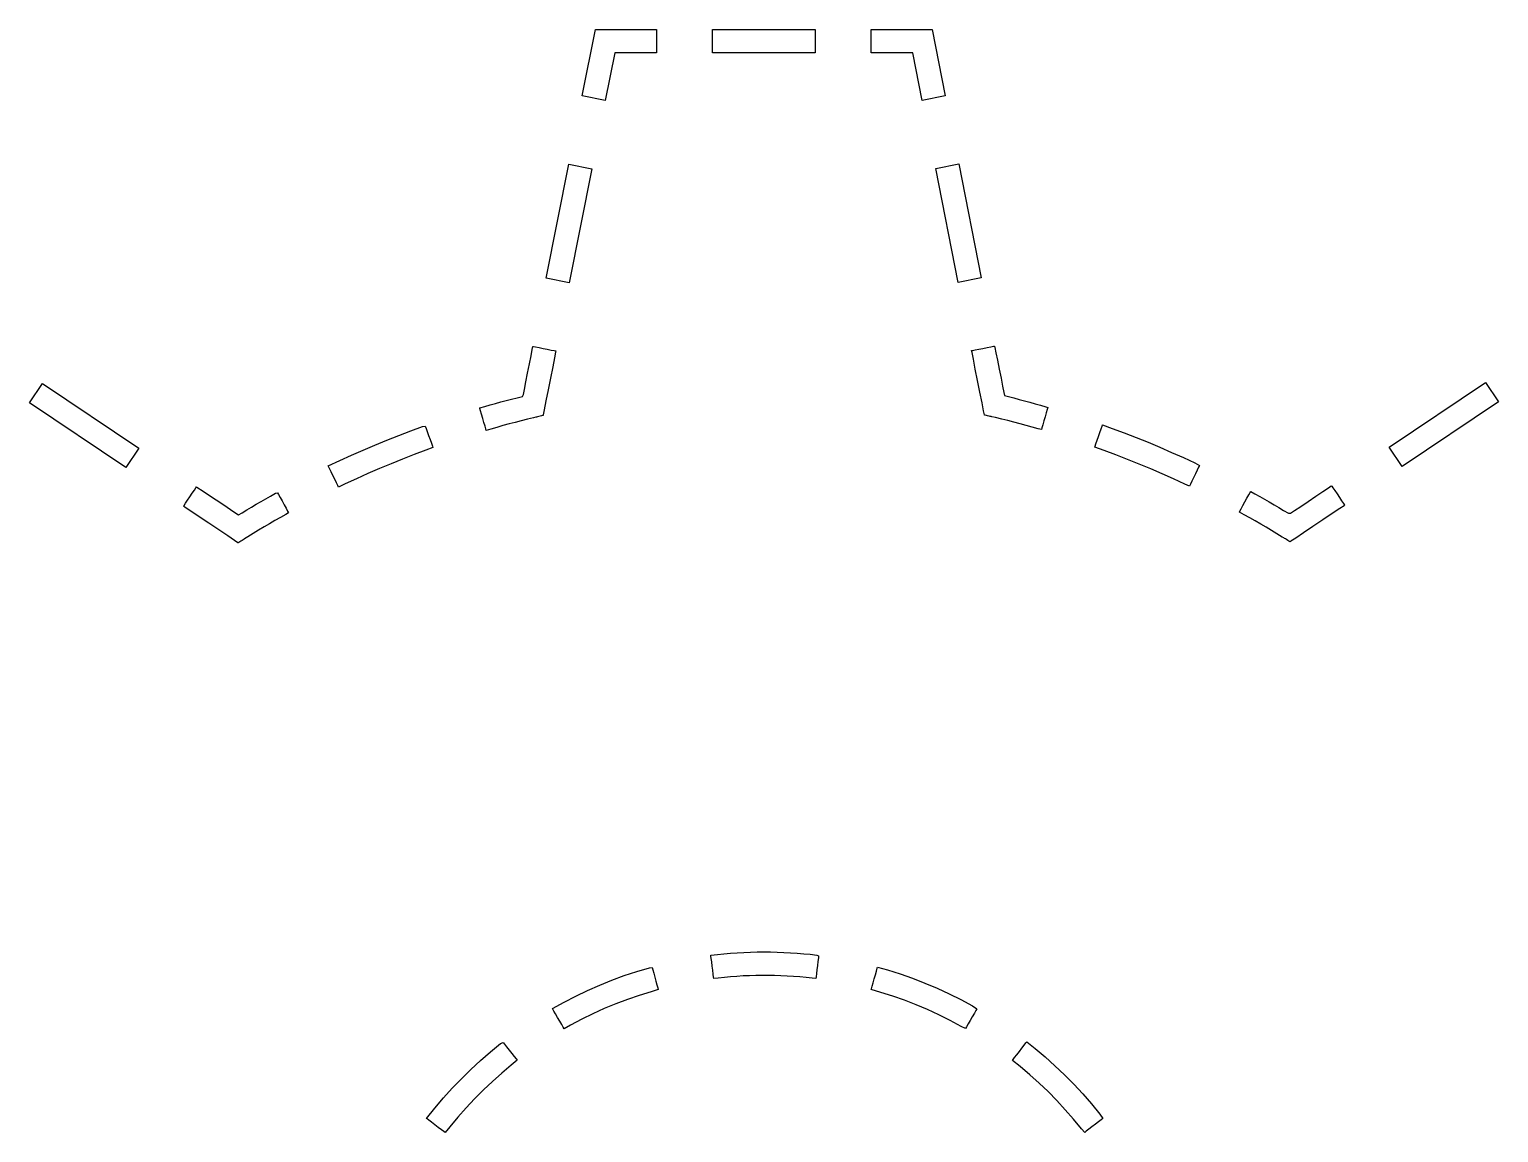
# Model space of a CAD drawing. Header units: metres. Extents: x 1626 to 2192, y 1756 to 2102.
# Drawn here: x 1669.05 to 1695.56, y 2039.92 to 2059.82 of the extents above; entities that cross this region are included whole.
import ezdxf

# ---------------------------------------------------------------- set-up
doc = ezdxf.new("R2010")
doc.units = ezdxf.units.M

msp = doc.modelspace()

# ---------------------------------------------------------------- linework, layer by layer
at = {"layer": 'COMPONENT0'}
for p, q in [((1679.028, 2058.62, 0), (1679.265, 2059.82, 0)), ((1679.265, 2059.82, 0), (1680.367, 2059.82, 0)), ((1680.367, 2059.82, 0), (1680.367, 2059.397, 0)), ((1681.375, 2059.397, 0), (1681.375, 2059.82, 0)), ((1681.375, 2059.82, 0), (1683.23, 2059.82, 0)), ((1683.23, 2059.82, 0), (1683.23, 2059.397, 0)), ((1684.238, 2059.397, 0), (1684.238, 2059.82, 0)), ((1684.238, 2059.82, 0), (1685.34, 2059.82, 0)), ((1685.34, 2059.82, 0), (1685.577, 2058.621, 0)), ((1679.613, 2059.397, 0), (1679.443, 2058.538, 0)), ((1680.367, 2059.397, 0), (1679.613, 2059.397, 0)), ((1683.23, 2059.397, 0), (1681.375, 2059.397, 0)), ((1684.992, 2059.397, 0), (1684.238, 2059.397, 0)), ((1685.161, 2058.539, 0), (1684.992, 2059.397, 0)), ((1679.443, 2058.538, 0), (1679.028, 2058.62, 0)), ((1685.577, 2058.621, 0), (1685.161, 2058.539, 0)), ((1678.379, 2055.331, 0), (1678.785, 2057.39, 0)), ((1678.785, 2057.39, 0), (1679.201, 2057.308, 0)), ((1685.404, 2057.312, 0), (1685.819, 2057.394, 0)), ((1685.819, 2057.394, 0), (1686.225, 2055.336, 0)), ((1679.201, 2057.308, 0), (1678.794, 2055.249, 0)), ((1685.81, 2055.254, 0), (1685.404, 2057.312, 0)), ((1678.794, 2055.249, 0), (1678.379, 2055.331, 0)), ((1686.225, 2055.336, 0), (1685.81, 2055.254, 0)), ((1678.074, 2053.786, 0), (1678.103, 2053.933, 0)), ((1678.103, 2053.933, 0), (1678.125, 2054.044, 0)), ((1678.125, 2054.044, 0), (1678.135, 2054.099, 0)), ((1678.135, 2054.099, 0), (1678.146, 2054.099, 0)), ((1678.146, 2054.099, 0), (1678.185, 2054.092, 0)), ((1678.185, 2054.092, 0), (1678.247, 2054.08, 0)), ((1678.247, 2054.08, 0), (1678.32, 2054.065, 0)), ((1678.32, 2054.065, 0), (1678.396, 2054.05, 0)), ((1678.396, 2054.05, 0), (1678.466, 2054.036, 0)), ((1678.466, 2054.036, 0), (1678.52, 2054.026, 0)), ((1678.527, 2053.898, 0), (1678.495, 2053.734, 0)), ((1678.52, 2054.026, 0), (1678.549, 2054.02, 0)), ((1678.547, 2054, 0), (1678.527, 2053.898, 0)), ((1678.549, 2054.02, 0), (1678.547, 2054, 0)), ((1686.052, 2054.027, 0), (1686.069, 2054.031, 0)), ((1686.06, 2053.99, 0), (1686.052, 2054.027, 0)), ((1686.083, 2053.87, 0), (1686.06, 2053.99, 0)), ((1686.069, 2054.031, 0), (1686.115, 2054.04, 0)), ((1686.115, 2054.04, 0), (1686.18, 2054.053, 0)), ((1686.18, 2054.053, 0), (1686.255, 2054.067, 0)), ((1686.255, 2054.067, 0), (1686.33, 2054.082, 0)), ((1686.33, 2054.082, 0), (1686.397, 2054.096, 0)), ((1686.397, 2054.096, 0), (1686.446, 2054.105, 0)), ((1686.446, 2054.105, 0), (1686.467, 2054.109, 0)), ((1686.467, 2054.109, 0), (1686.473, 2054.081, 0)), ((1686.473, 2054.081, 0), (1686.491, 2053.988, 0)), ((1686.491, 2053.988, 0), (1686.518, 2053.852, 0)), ((1678.041, 2053.622, 0), (1678.074, 2053.786, 0)), ((1678.495, 2053.734, 0), (1678.455, 2053.531, 0)), ((1686.118, 2053.694, 0), (1686.083, 2053.87, 0)), ((1686.159, 2053.486, 0), (1686.118, 2053.694, 0)), ((1686.518, 2053.852, 0), (1686.55, 2053.693, 0)), ((1686.55, 2053.693, 0), (1686.582, 2053.529, 0)), ((1669.053, 2053.085, 0), (1669.289, 2053.436, 0)), ((1669.289, 2053.436, 0), (1671.03, 2052.268, 0)), ((1677.983, 2053.326, 0), (1678.01, 2053.462, 0)), ((1678.01, 2053.462, 0), (1678.041, 2053.622, 0)), ((1678.455, 2053.531, 0), (1678.413, 2053.318, 0)), ((1686.201, 2053.274, 0), (1686.159, 2053.486, 0)), ((1686.582, 2053.529, 0), (1686.611, 2053.382, 0)), ((1686.611, 2053.382, 0), (1686.633, 2053.271, 0)), ((1693.582, 2052.284, 0), (1695.323, 2053.453, 0)), ((1695.323, 2053.453, 0), (1695.558, 2053.101, 0)), ((1677.464, 2053.075, 0), (1677.56, 2053.102, 0)), ((1677.56, 2053.102, 0), (1677.657, 2053.127, 0)), ((1677.657, 2053.127, 0), (1677.753, 2053.153, 0)), ((1677.753, 2053.153, 0), (1677.85, 2053.177, 0)), ((1677.85, 2053.177, 0), (1677.947, 2053.201, 0)), ((1677.947, 2053.201, 0), (1677.965, 2053.233, 0)), ((1677.965, 2053.233, 0), (1677.983, 2053.326, 0)), ((1678.373, 2053.119, 0), (1678.342, 2052.96, 0)), ((1678.413, 2053.318, 0), (1678.373, 2053.119, 0)), ((1686.239, 2053.083, 0), (1686.201, 2053.274, 0)), ((1686.633, 2053.271, 0), (1686.644, 2053.216, 0)), ((1686.644, 2053.216, 0), (1686.717, 2053.196, 0)), ((1686.717, 2053.196, 0), (1686.814, 2053.172, 0)), ((1686.814, 2053.172, 0), (1686.91, 2053.147, 0)), ((1686.91, 2053.147, 0), (1687.007, 2053.121, 0)), ((1687.007, 2053.121, 0), (1687.103, 2053.096, 0)), ((1687.103, 2053.096, 0), (1687.2, 2053.069, 0)), ((1695.558, 2053.101, 0), (1693.818, 2051.933, 0)), ((1670.795, 2051.916, 0), (1669.053, 2053.085, 0)), ((1677.177, 2052.993, 0), (1677.272, 2053.021, 0)), ((1677.181, 2052.98, 0), (1677.177, 2052.993, 0)), ((1677.193, 2052.939, 0), (1677.181, 2052.98, 0)), ((1677.211, 2052.877, 0), (1677.193, 2052.939, 0)), ((1677.232, 2052.804, 0), (1677.211, 2052.877, 0)), ((1677.272, 2053.021, 0), (1677.368, 2053.049, 0)), ((1677.368, 2053.049, 0), (1677.464, 2053.075, 0)), ((1678.222, 2052.832, 0), (1678.203, 2052.828, 0)), ((1678.245, 2052.838, 0), (1678.222, 2052.832, 0)), ((1678.269, 2052.844, 0), (1678.245, 2052.838, 0)), ((1678.292, 2052.849, 0), (1678.269, 2052.844, 0)), ((1678.31, 2052.853, 0), (1678.292, 2052.849, 0)), ((1678.32, 2052.856, 0), (1678.31, 2052.853, 0)), ((1678.324, 2052.869, 0), (1678.32, 2052.856, 0)), ((1678.342, 2052.96, 0), (1678.324, 2052.869, 0)), ((1686.267, 2052.939, 0), (1686.239, 2053.083, 0)), ((1686.281, 2052.868, 0), (1686.267, 2052.939, 0)), ((1686.285, 2052.864, 0), (1686.281, 2052.868, 0)), ((1686.298, 2052.861, 0), (1686.285, 2052.864, 0)), ((1686.317, 2052.857, 0), (1686.298, 2052.861, 0)), ((1686.34, 2052.851, 0), (1686.317, 2052.857, 0)), ((1686.365, 2052.845, 0), (1686.34, 2052.851, 0)), ((1686.387, 2052.84, 0), (1686.365, 2052.845, 0)), ((1686.404, 2052.836, 0), (1686.387, 2052.84, 0)), ((1686.414, 2052.834, 0), (1686.404, 2052.836, 0)), ((1686.483, 2052.817, 0), (1686.414, 2052.834, 0)), ((1687.2, 2053.069, 0), (1687.296, 2053.042, 0)), ((1687.296, 2053.042, 0), (1687.391, 2053.015, 0)), ((1687.378, 2052.834, 0), (1687.356, 2052.759, 0)), ((1687.398, 2052.905, 0), (1687.378, 2052.834, 0)), ((1687.391, 2053.015, 0), (1687.425, 2052.998, 0)), ((1687.415, 2052.962, 0), (1687.398, 2052.905, 0)), ((1687.425, 2052.998, 0), (1687.415, 2052.962, 0)), ((1675.717, 2052.496, 0), (1675.932, 2052.578, 0)), ((1675.932, 2052.578, 0), (1676.148, 2052.658, 0)), ((1676.148, 2052.658, 0), (1676.196, 2052.663, 0)), ((1676.196, 2052.663, 0), (1676.209, 2052.624, 0)), ((1676.209, 2052.624, 0), (1676.23, 2052.565, 0)), ((1676.23, 2052.565, 0), (1676.255, 2052.496, 0)), ((1677.254, 2052.73, 0), (1677.232, 2052.804, 0)), ((1677.274, 2052.664, 0), (1677.254, 2052.73, 0)), ((1677.289, 2052.613, 0), (1677.274, 2052.664, 0)), ((1677.296, 2052.588, 0), (1677.289, 2052.613, 0)), ((1677.378, 2052.611, 0), (1677.296, 2052.588, 0)), ((1677.487, 2052.642, 0), (1677.378, 2052.611, 0)), ((1677.597, 2052.673, 0), (1677.487, 2052.642, 0)), ((1677.707, 2052.703, 0), (1677.597, 2052.673, 0)), ((1677.817, 2052.732, 0), (1677.707, 2052.703, 0)), ((1677.927, 2052.76, 0), (1677.817, 2052.732, 0)), ((1678.038, 2052.788, 0), (1677.927, 2052.76, 0)), ((1678.148, 2052.815, 0), (1678.038, 2052.788, 0)), ((1678.192, 2052.825, 0), (1678.148, 2052.815, 0)), ((1678.203, 2052.828, 0), (1678.192, 2052.825, 0)), ((1686.594, 2052.79, 0), (1686.483, 2052.817, 0)), ((1686.704, 2052.763, 0), (1686.594, 2052.79, 0)), ((1686.815, 2052.734, 0), (1686.704, 2052.763, 0)), ((1686.925, 2052.705, 0), (1686.815, 2052.734, 0)), ((1687.035, 2052.675, 0), (1686.925, 2052.705, 0)), ((1687.145, 2052.645, 0), (1687.035, 2052.675, 0)), ((1687.254, 2052.614, 0), (1687.145, 2052.645, 0)), ((1687.31, 2052.602, 0), (1687.254, 2052.614, 0)), ((1687.319, 2052.634, 0), (1687.31, 2052.602, 0)), ((1687.336, 2052.69, 0), (1687.319, 2052.634, 0)), ((1687.356, 2052.759, 0), (1687.336, 2052.69, 0)), ((1688.367, 2052.551, 0), (1688.389, 2052.615, 0)), ((1688.389, 2052.615, 0), (1688.406, 2052.663, 0)), ((1688.406, 2052.663, 0), (1688.414, 2052.685, 0)), ((1688.414, 2052.685, 0), (1688.588, 2052.623, 0)), ((1688.588, 2052.623, 0), (1688.804, 2052.542, 0)), ((1675.075, 2052.232, 0), (1675.288, 2052.323, 0)), ((1675.288, 2052.323, 0), (1675.502, 2052.411, 0)), ((1675.502, 2052.411, 0), (1675.717, 2052.496, 0)), ((1676.255, 2052.496, 0), (1676.281, 2052.423, 0)), ((1676.281, 2052.423, 0), (1676.305, 2052.357, 0)), ((1676.305, 2052.357, 0), (1676.323, 2052.305, 0)), ((1676.323, 2052.305, 0), (1676.333, 2052.277, 0)), ((1688.273, 2052.287, 0), (1688.279, 2052.303, 0)), ((1688.279, 2052.303, 0), (1688.294, 2052.346, 0)), ((1688.294, 2052.346, 0), (1688.316, 2052.408, 0)), ((1688.316, 2052.408, 0), (1688.341, 2052.479, 0)), ((1688.341, 2052.479, 0), (1688.367, 2052.551, 0)), ((1688.804, 2052.542, 0), (1689.02, 2052.459, 0)), ((1689.02, 2052.459, 0), (1689.234, 2052.372, 0)), ((1689.234, 2052.372, 0), (1689.448, 2052.283, 0)), ((1671.03, 2052.268, 0), (1670.795, 2051.916, 0)), ((1674.446, 2051.945, 0), (1674.654, 2052.043, 0)), ((1674.654, 2052.043, 0), (1674.864, 2052.139, 0)), ((1674.864, 2052.139, 0), (1675.075, 2052.232, 0)), ((1675.786, 2052.068, 0), (1675.577, 2051.984, 0)), ((1675.996, 2052.15, 0), (1675.786, 2052.068, 0)), ((1676.207, 2052.229, 0), (1675.996, 2052.15, 0)), ((1676.333, 2052.277, 0), (1676.207, 2052.229, 0)), ((1688.442, 2052.226, 0), (1688.273, 2052.287, 0)), ((1688.654, 2052.147, 0), (1688.442, 2052.226, 0)), ((1688.864, 2052.065, 0), (1688.654, 2052.147, 0)), ((1689.074, 2051.98, 0), (1688.864, 2052.065, 0)), ((1689.448, 2052.283, 0), (1689.66, 2052.191, 0)), ((1689.66, 2052.191, 0), (1689.871, 2052.096, 0)), ((1689.871, 2052.096, 0), (1690.08, 2052, 0)), ((1693.818, 2051.933, 0), (1693.582, 2052.284, 0)), ((1674.451, 2051.934, 0), (1674.446, 2051.945, 0)), ((1674.469, 2051.897, 0), (1674.451, 2051.934, 0)), ((1674.495, 2051.841, 0), (1674.469, 2051.897, 0)), ((1674.528, 2051.775, 0), (1674.495, 2051.841, 0)), ((1674.561, 2051.705, 0), (1674.528, 2051.775, 0)), ((1675.161, 2051.808, 0), (1674.955, 2051.715, 0)), ((1675.368, 2051.897, 0), (1675.161, 2051.808, 0)), ((1675.577, 2051.984, 0), (1675.368, 2051.897, 0)), ((1689.282, 2051.893, 0), (1689.074, 2051.98, 0)), ((1689.489, 2051.804, 0), (1689.282, 2051.893, 0)), ((1689.695, 2051.711, 0), (1689.489, 2051.804, 0)), ((1690.089, 2051.804, 0), (1690.055, 2051.734, 0)), ((1690.08, 2052, 0), (1690.16, 2051.954, 0)), ((1690.12, 2051.869, 0), (1690.089, 2051.804, 0)), ((1690.145, 2051.922, 0), (1690.12, 2051.869, 0)), ((1690.16, 2051.954, 0), (1690.145, 2051.922, 0)), ((1671.991, 2051.455, 0), (1672.029, 2051.511, 0)), ((1672.029, 2051.511, 0), (1672.056, 2051.553, 0)), ((1672.056, 2051.553, 0), (1672.069, 2051.571, 0)), ((1672.069, 2051.571, 0), (1672.093, 2051.554, 0)), ((1672.093, 2051.554, 0), (1672.171, 2051.502, 0)), ((1674.591, 2051.642, 0), (1674.561, 2051.705, 0)), ((1674.615, 2051.593, 0), (1674.591, 2051.642, 0)), ((1674.628, 2051.566, 0), (1674.615, 2051.593, 0)), ((1674.751, 2051.621, 0), (1674.628, 2051.566, 0)), ((1674.955, 2051.715, 0), (1674.751, 2051.621, 0)), ((1689.9, 2051.617, 0), (1689.695, 2051.711, 0)), ((1689.984, 2051.584, 0), (1689.9, 2051.617, 0)), ((1689.999, 2051.616, 0), (1689.984, 2051.584, 0)), ((1690.024, 2051.669, 0), (1689.999, 2051.616, 0)), ((1690.055, 2051.734, 0), (1690.024, 2051.669, 0)), ((1692.388, 2051.483, 0), (1692.487, 2051.549, 0)), ((1692.487, 2051.549, 0), (1692.54, 2051.585, 0)), ((1692.54, 2051.585, 0), (1692.548, 2051.582, 0)), ((1692.548, 2051.582, 0), (1692.569, 2051.552, 0)), ((1692.569, 2051.552, 0), (1692.602, 2051.502, 0)), ((1671.843, 2051.234, 0), (1671.869, 2051.273, 0)), ((1671.869, 2051.273, 0), (1671.906, 2051.328, 0)), ((1671.906, 2051.328, 0), (1671.948, 2051.391, 0)), ((1671.948, 2051.391, 0), (1671.991, 2051.455, 0)), ((1672.171, 2051.502, 0), (1672.286, 2051.425, 0)), ((1672.286, 2051.425, 0), (1672.421, 2051.334, 0)), ((1672.421, 2051.334, 0), (1672.56, 2051.242, 0)), ((1672.56, 2051.242, 0), (1672.684, 2051.158, 0)), ((1673.061, 2051.204, 0), (1673.147, 2051.254, 0)), ((1673.147, 2051.254, 0), (1673.233, 2051.304, 0)), ((1673.233, 2051.304, 0), (1673.319, 2051.354, 0)), ((1673.319, 2051.354, 0), (1673.406, 2051.403, 0)), ((1673.406, 2051.403, 0), (1673.493, 2051.452, 0)), ((1673.493, 2051.452, 0), (1673.529, 2051.463, 0)), ((1673.529, 2051.463, 0), (1673.547, 2051.431, 0)), ((1673.547, 2051.431, 0), (1673.576, 2051.379, 0)), ((1673.576, 2051.379, 0), (1673.611, 2051.314, 0)), ((1673.611, 2051.314, 0), (1673.649, 2051.246, 0)), ((1673.649, 2051.246, 0), (1673.684, 2051.183, 0)), ((1690.945, 2051.23, 0), (1690.982, 2051.296, 0)), ((1690.982, 2051.296, 0), (1691.019, 2051.364, 0)), ((1691.019, 2051.364, 0), (1691.052, 2051.423, 0)), ((1691.052, 2051.423, 0), (1691.076, 2051.467, 0)), ((1691.076, 2051.467, 0), (1691.086, 2051.486, 0)), ((1691.086, 2051.486, 0), (1691.162, 2051.444, 0)), ((1691.162, 2051.444, 0), (1691.249, 2051.395, 0)), ((1691.249, 2051.395, 0), (1691.336, 2051.346, 0)), ((1691.336, 2051.346, 0), (1691.422, 2051.297, 0)), ((1691.422, 2051.297, 0), (1691.509, 2051.246, 0)), ((1691.509, 2051.246, 0), (1691.595, 2051.196, 0)), ((1691.989, 2051.215, 0), (1692.122, 2051.305, 0)), ((1692.122, 2051.305, 0), (1692.261, 2051.398, 0)), ((1692.261, 2051.398, 0), (1692.388, 2051.483, 0)), ((1692.602, 2051.502, 0), (1692.643, 2051.441, 0)), ((1692.643, 2051.441, 0), (1692.687, 2051.376, 0)), ((1692.687, 2051.376, 0), (1692.727, 2051.316, 0)), ((1692.727, 2051.316, 0), (1692.759, 2051.268, 0)), ((1692.759, 2051.268, 0), (1692.778, 2051.24, 0)), ((1692.778, 2051.24, 0), (1692.77, 2051.229, 0)), ((1671.833, 2051.219, 0), (1671.843, 2051.234, 0)), ((1671.865, 2051.198, 0), (1671.833, 2051.219, 0)), ((1671.966, 2051.13, 0), (1671.865, 2051.198, 0)), ((1672.115, 2051.03, 0), (1671.966, 2051.13, 0)), ((1672.291, 2050.912, 0), (1672.115, 2051.03, 0)), ((1672.684, 2051.158, 0), (1672.778, 2051.095, 0)), ((1672.778, 2051.095, 0), (1672.824, 2051.064, 0)), ((1672.824, 2051.064, 0), (1672.89, 2051.101, 0)), ((1672.89, 2051.101, 0), (1672.975, 2051.153, 0)), ((1672.975, 2051.153, 0), (1673.061, 2051.204, 0)), ((1673.582, 2051.016, 0), (1673.483, 2050.96, 0)), ((1673.681, 2051.072, 0), (1673.582, 2051.016, 0)), ((1673.728, 2051.103, 0), (1673.681, 2051.072, 0)), ((1673.684, 2051.183, 0), (1673.712, 2051.132, 0)), ((1673.712, 2051.132, 0), (1673.728, 2051.103, 0)), ((1690.882, 2051.115, 0), (1690.891, 2051.131, 0)), ((1690.969, 2051.067, 0), (1690.882, 2051.115, 0)), ((1690.891, 2051.131, 0), (1690.913, 2051.172, 0)), ((1690.913, 2051.172, 0), (1690.945, 2051.23, 0)), ((1691.068, 2051.011, 0), (1690.969, 2051.067, 0)), ((1691.167, 2050.955, 0), (1691.068, 2051.011, 0)), ((1691.595, 2051.196, 0), (1691.68, 2051.144, 0)), ((1691.68, 2051.144, 0), (1691.766, 2051.093, 0)), ((1691.766, 2051.093, 0), (1691.805, 2051.092, 0)), ((1691.805, 2051.092, 0), (1691.877, 2051.14, 0)), ((1691.877, 2051.14, 0), (1691.989, 2051.215, 0)), ((1692.558, 2051.088, 0), (1692.39, 2050.975, 0)), ((1692.692, 2051.177, 0), (1692.558, 2051.088, 0)), ((1692.77, 2051.229, 0), (1692.692, 2051.177, 0)), ((1672.471, 2050.791, 0), (1672.291, 2050.912, 0)), ((1672.633, 2050.683, 0), (1672.471, 2050.791, 0)), ((1673.09, 2050.728, 0), (1672.994, 2050.668, 0)), ((1673.188, 2050.787, 0), (1673.09, 2050.728, 0)), ((1673.286, 2050.845, 0), (1673.188, 2050.787, 0)), ((1673.384, 2050.903, 0), (1673.286, 2050.845, 0)), ((1673.483, 2050.96, 0), (1673.384, 2050.903, 0)), ((1691.266, 2050.898, 0), (1691.167, 2050.955, 0)), ((1691.364, 2050.84, 0), (1691.266, 2050.898, 0)), ((1691.462, 2050.782, 0), (1691.364, 2050.84, 0)), ((1691.56, 2050.723, 0), (1691.462, 2050.782, 0)), ((1691.656, 2050.663, 0), (1691.56, 2050.723, 0)), ((1692.038, 2050.739, 0), (1691.899, 2050.645, 0)), ((1692.209, 2050.853, 0), (1692.038, 2050.739, 0)), ((1692.39, 2050.975, 0), (1692.209, 2050.853, 0)), ((1672.755, 2050.601, 0), (1672.633, 2050.683, 0)), ((1672.815, 2050.561, 0), (1672.755, 2050.601, 0)), ((1672.82, 2050.561, 0), (1672.815, 2050.561, 0)), ((1672.831, 2050.567, 0), (1672.82, 2050.561, 0)), ((1672.848, 2050.578, 0), (1672.831, 2050.567, 0)), ((1672.869, 2050.591, 0), (1672.848, 2050.578, 0)), ((1672.89, 2050.604, 0), (1672.869, 2050.591, 0)), ((1672.91, 2050.616, 0), (1672.89, 2050.604, 0)), ((1672.925, 2050.626, 0), (1672.91, 2050.616, 0)), ((1672.933, 2050.631, 0), (1672.925, 2050.626, 0)), ((1672.994, 2050.668, 0), (1672.933, 2050.631, 0)), ((1691.683, 2050.647, 0), (1691.656, 2050.663, 0)), ((1691.694, 2050.64, 0), (1691.683, 2050.647, 0)), ((1691.711, 2050.629, 0), (1691.694, 2050.64, 0)), ((1691.732, 2050.617, 0), (1691.711, 2050.629, 0)), ((1691.753, 2050.603, 0), (1691.732, 2050.617, 0)), ((1691.773, 2050.591, 0), (1691.753, 2050.603, 0)), ((1691.788, 2050.582, 0), (1691.773, 2050.591, 0)), ((1691.796, 2050.577, 0), (1691.788, 2050.582, 0)), ((1691.813, 2050.588, 0), (1691.796, 2050.577, 0)), ((1691.899, 2050.645, 0), (1691.813, 2050.588, 0)), ((1681.347, 2043.119, 0), (1681.465, 2043.133, 0)), ((1681.348, 2043.106, 0), (1681.347, 2043.119, 0)), ((1681.354, 2043.063, 0), (1681.348, 2043.106, 0)), ((1681.362, 2043, 0), (1681.354, 2043.063, 0)), ((1681.465, 2043.133, 0), (1681.584, 2043.145, 0)), ((1681.584, 2043.145, 0), (1681.703, 2043.155, 0)), ((1681.703, 2043.155, 0), (1681.823, 2043.164, 0)), ((1681.823, 2043.164, 0), (1681.943, 2043.171, 0)), ((1681.943, 2043.171, 0), (1682.063, 2043.176, 0)), ((1682.063, 2043.176, 0), (1682.183, 2043.179, 0)), ((1682.183, 2043.179, 0), (1682.303, 2043.18, 0)), ((1682.303, 2043.18, 0), (1682.423, 2043.179, 0)), ((1682.423, 2043.179, 0), (1682.543, 2043.177, 0)), ((1682.543, 2043.177, 0), (1682.663, 2043.172, 0)), ((1682.663, 2043.172, 0), (1682.783, 2043.166, 0)), ((1682.783, 2043.166, 0), (1682.902, 2043.158, 0)), ((1682.902, 2043.158, 0), (1683.022, 2043.148, 0)), ((1683.022, 2043.148, 0), (1683.141, 2043.137, 0)), ((1683.141, 2043.137, 0), (1683.259, 2043.123, 0)), ((1683.259, 2043.123, 0), (1683.292, 2043.11, 0)), ((1683.287, 2043.071, 0), (1683.279, 2043.01, 0)), ((1683.292, 2043.11, 0), (1683.287, 2043.071, 0)), ((1679.786, 2042.753, 0), (1680.012, 2042.828, 0)), ((1680.012, 2042.828, 0), (1680.24, 2042.895, 0)), ((1680.24, 2042.895, 0), (1680.289, 2042.897, 0)), ((1680.289, 2042.897, 0), (1680.299, 2042.858, 0)), ((1680.299, 2042.858, 0), (1680.316, 2042.798, 0)), ((1680.316, 2042.798, 0), (1680.335, 2042.726, 0)), ((1681.371, 2042.925, 0), (1681.362, 2043, 0)), ((1681.381, 2042.849, 0), (1681.371, 2042.925, 0)), ((1681.39, 2042.78, 0), (1681.381, 2042.849, 0)), ((1681.396, 2042.727, 0), (1681.39, 2042.78, 0)), ((1683.251, 2042.789, 0), (1683.244, 2042.733, 0)), ((1683.26, 2042.86, 0), (1683.251, 2042.789, 0)), ((1683.27, 2042.936, 0), (1683.26, 2042.86, 0)), ((1683.279, 2043.01, 0), (1683.27, 2042.936, 0)), ((1684.295, 2042.697, 0), (1684.315, 2042.77, 0)), ((1684.315, 2042.77, 0), (1684.333, 2042.836, 0)), ((1684.333, 2042.836, 0), (1684.347, 2042.885, 0)), ((1684.347, 2042.885, 0), (1684.353, 2042.908, 0)), ((1684.353, 2042.908, 0), (1684.536, 2042.856, 0)), ((1684.536, 2042.856, 0), (1684.763, 2042.784, 0)), ((1684.763, 2042.784, 0), (1684.987, 2042.705, 0)), ((1679.124, 2042.487, 0), (1679.342, 2042.582, 0)), ((1679.342, 2042.582, 0), (1679.563, 2042.671, 0)), ((1679.563, 2042.671, 0), (1679.786, 2042.753, 0)), ((1680.397, 2042.502, 0), (1680.268, 2042.463, 0)), ((1680.335, 2042.726, 0), (1680.356, 2042.652, 0)), ((1680.356, 2042.652, 0), (1680.374, 2042.584, 0)), ((1680.374, 2042.584, 0), (1680.389, 2042.531, 0)), ((1680.389, 2042.531, 0), (1680.397, 2042.502, 0)), ((1681.4, 2042.7, 0), (1681.396, 2042.727, 0)), ((1681.48, 2042.709, 0), (1681.4, 2042.7, 0)), ((1681.592, 2042.721, 0), (1681.48, 2042.709, 0)), ((1681.704, 2042.731, 0), (1681.592, 2042.721, 0)), ((1681.817, 2042.739, 0), (1681.704, 2042.731, 0)), ((1681.931, 2042.746, 0), (1681.817, 2042.739, 0)), ((1682.044, 2042.751, 0), (1681.931, 2042.746, 0)), ((1682.158, 2042.755, 0), (1682.044, 2042.751, 0)), ((1682.271, 2042.756, 0), (1682.158, 2042.755, 0)), ((1682.385, 2042.756, 0), (1682.271, 2042.756, 0)), ((1682.498, 2042.754, 0), (1682.385, 2042.756, 0)), ((1682.612, 2042.751, 0), (1682.498, 2042.754, 0)), ((1682.725, 2042.745, 0), (1682.612, 2042.751, 0)), ((1682.838, 2042.738, 0), (1682.725, 2042.745, 0)), ((1682.951, 2042.729, 0), (1682.838, 2042.738, 0)), ((1683.064, 2042.719, 0), (1682.951, 2042.729, 0)), ((1683.176, 2042.707, 0), (1683.064, 2042.719, 0)), ((1683.24, 2042.702, 0), (1683.176, 2042.707, 0)), ((1683.244, 2042.733, 0), (1683.24, 2042.702, 0)), ((1684.241, 2042.5, 0), (1684.246, 2042.517, 0)), ((1684.414, 2042.45, 0), (1684.241, 2042.5, 0)), ((1684.246, 2042.517, 0), (1684.258, 2042.561, 0)), ((1684.258, 2042.561, 0), (1684.275, 2042.624, 0)), ((1684.275, 2042.624, 0), (1684.295, 2042.697, 0)), ((1684.987, 2042.705, 0), (1685.209, 2042.619, 0)), ((1685.209, 2042.619, 0), (1685.428, 2042.526, 0)), ((1685.428, 2042.526, 0), (1685.645, 2042.427, 0)), ((1678.489, 2042.16, 0), (1678.698, 2042.275, 0)), ((1678.698, 2042.275, 0), (1678.909, 2042.384, 0)), ((1678.909, 2042.384, 0), (1679.124, 2042.487, 0)), ((1679.631, 2042.243, 0), (1679.423, 2042.157, 0)), ((1679.841, 2042.323, 0), (1679.631, 2042.243, 0)), ((1680.053, 2042.396, 0), (1679.841, 2042.323, 0)), ((1680.268, 2042.463, 0), (1680.053, 2042.396, 0)), ((1684.629, 2042.382, 0), (1684.414, 2042.45, 0)), ((1684.841, 2042.308, 0), (1684.629, 2042.382, 0)), ((1685.05, 2042.227, 0), (1684.841, 2042.308, 0)), ((1685.645, 2042.427, 0), (1685.858, 2042.32, 0)), ((1685.858, 2042.32, 0), (1686.068, 2042.207, 0)), ((1678.495, 2042.15, 0), (1678.489, 2042.16, 0)), ((1678.515, 2042.114, 0), (1678.495, 2042.15, 0)), ((1678.546, 2042.061, 0), (1678.515, 2042.114, 0)), ((1678.583, 2041.996, 0), (1678.546, 2042.061, 0)), ((1678.621, 2041.93, 0), (1678.583, 2041.996, 0)), ((1679.017, 2041.965, 0), (1678.818, 2041.859, 0)), ((1679.219, 2042.064, 0), (1679.017, 2041.965, 0)), ((1679.423, 2042.157, 0), (1679.219, 2042.064, 0)), ((1685.257, 2042.139, 0), (1685.05, 2042.227, 0)), ((1685.462, 2042.045, 0), (1685.257, 2042.139, 0)), ((1685.663, 2041.944, 0), (1685.462, 2042.045, 0)), ((1686.064, 2042.01, 0), (1686.026, 2041.943, 0)), ((1686.101, 2042.073, 0), (1686.064, 2042.01, 0)), ((1686.068, 2042.207, 0), (1686.147, 2042.155, 0)), ((1686.13, 2042.124, 0), (1686.101, 2042.073, 0)), ((1686.147, 2042.155, 0), (1686.13, 2042.124, 0)), ((1678.657, 2041.869, 0), (1678.621, 2041.93, 0)), ((1678.684, 2041.821, 0), (1678.657, 2041.869, 0)), ((1678.699, 2041.795, 0), (1678.684, 2041.821, 0)), ((1678.818, 2041.859, 0), (1678.699, 2041.795, 0)), ((1685.861, 2041.838, 0), (1685.663, 2041.944, 0)), ((1685.943, 2041.799, 0), (1685.861, 2041.838, 0)), ((1685.961, 2041.83, 0), (1685.943, 2041.799, 0)), ((1685.99, 2041.881, 0), (1685.961, 2041.83, 0)), ((1686.026, 2041.943, 0), (1685.99, 2041.881, 0)), ((1677.371, 2041.377, 0), (1677.555, 2041.528, 0)), ((1677.555, 2041.528, 0), (1677.6, 2041.548, 0)), ((1677.6, 2041.548, 0), (1677.625, 2041.516, 0)), ((1677.625, 2041.516, 0), (1677.663, 2041.467, 0)), ((1677.663, 2041.467, 0), (1677.709, 2041.408, 0)), ((1686.913, 2041.385, 0), (1686.96, 2041.445, 0)), ((1686.96, 2041.445, 0), (1687.001, 2041.498, 0)), ((1687.001, 2041.498, 0), (1687.032, 2041.538, 0)), ((1687.032, 2041.538, 0), (1687.047, 2041.557, 0)), ((1687.047, 2041.557, 0), (1687.196, 2041.439, 0)), ((1687.196, 2041.439, 0), (1687.378, 2041.285, 0)), ((1677.016, 2041.06, 0), (1677.191, 2041.222, 0)), ((1677.191, 2041.222, 0), (1677.371, 2041.377, 0)), ((1677.709, 2041.408, 0), (1677.756, 2041.348, 0)), ((1677.851, 2041.225, 0), (1677.747, 2041.139, 0)), ((1677.756, 2041.348, 0), (1677.799, 2041.292, 0)), ((1677.799, 2041.292, 0), (1677.833, 2041.249, 0)), ((1677.833, 2041.249, 0), (1677.851, 2041.225, 0)), ((1686.787, 2041.224, 0), (1686.798, 2041.237, 0)), ((1686.928, 2041.111, 0), (1686.787, 2041.224, 0)), ((1686.798, 2041.237, 0), (1686.826, 2041.274, 0)), ((1686.826, 2041.274, 0), (1686.866, 2041.325, 0)), ((1686.866, 2041.325, 0), (1686.913, 2041.385, 0)), ((1687.378, 2041.285, 0), (1687.555, 2041.126, 0)), ((1676.846, 2040.894, 0), (1677.016, 2041.06, 0)), ((1677.575, 2040.995, 0), (1677.406, 2040.846, 0)), ((1677.747, 2041.139, 0), (1677.575, 2040.995, 0)), ((1687.1, 2040.966, 0), (1686.928, 2041.111, 0)), ((1687.267, 2040.816, 0), (1687.1, 2040.966, 0)), ((1687.555, 2041.126, 0), (1687.727, 2040.962, 0)), ((1687.727, 2040.962, 0), (1687.894, 2040.792, 0)), ((1676.522, 2040.546, 0), (1676.681, 2040.722, 0)), ((1676.681, 2040.722, 0), (1676.846, 2040.894, 0)), ((1677.243, 2040.691, 0), (1677.084, 2040.532, 0)), ((1677.406, 2040.846, 0), (1677.243, 2040.691, 0)), ((1687.43, 2040.66, 0), (1687.267, 2040.816, 0)), ((1687.588, 2040.5, 0), (1687.43, 2040.66, 0)), ((1687.894, 2040.792, 0), (1688.055, 2040.618, 0)), ((1676.368, 2040.364, 0), (1676.522, 2040.546, 0)), ((1677.084, 2040.532, 0), (1676.93, 2040.368, 0)), ((1687.74, 2040.335, 0), (1687.588, 2040.5, 0)), ((1688.055, 2040.618, 0), (1688.212, 2040.438, 0)), ((1688.212, 2040.438, 0), (1688.362, 2040.254, 0)), ((1676.22, 2040.178, 0), (1676.368, 2040.364, 0)), ((1676.229, 2040.171, 0), (1676.22, 2040.178, 0)), ((1676.261, 2040.146, 0), (1676.229, 2040.171, 0)), ((1676.31, 2040.108, 0), (1676.261, 2040.146, 0)), ((1676.369, 2040.063, 0), (1676.31, 2040.108, 0)), ((1676.782, 2040.199, 0), (1676.638, 2040.026, 0)), ((1676.93, 2040.368, 0), (1676.782, 2040.199, 0)), ((1687.888, 2040.165, 0), (1687.74, 2040.335, 0)), ((1688.031, 2039.991, 0), (1687.888, 2040.165, 0)), ((1688.341, 2040.117, 0), (1688.284, 2040.073, 0)), ((1688.388, 2040.153, 0), (1688.341, 2040.117, 0)), ((1688.362, 2040.254, 0), (1688.416, 2040.175, 0)), ((1688.416, 2040.175, 0), (1688.388, 2040.153, 0)), ((1676.43, 2040.016, 0), (1676.369, 2040.063, 0)), ((1676.485, 2039.973, 0), (1676.43, 2040.016, 0)), ((1676.529, 2039.939, 0), (1676.485, 2039.973, 0)), ((1676.552, 2039.921, 0), (1676.529, 2039.939, 0)), ((1676.638, 2040.026, 0), (1676.552, 2039.921, 0)), ((1688.091, 2039.924, 0), (1688.031, 2039.991, 0)), ((1688.119, 2039.946, 0), (1688.091, 2039.924, 0)), ((1688.166, 2039.982, 0), (1688.119, 2039.946, 0)), ((1688.223, 2040.026, 0), (1688.166, 2039.982, 0)), ((1688.284, 2040.073, 0), (1688.223, 2040.026, 0))]:
    msp.add_line(p, q, dxfattribs=at)

doc.saveas('drawing.dxf')
